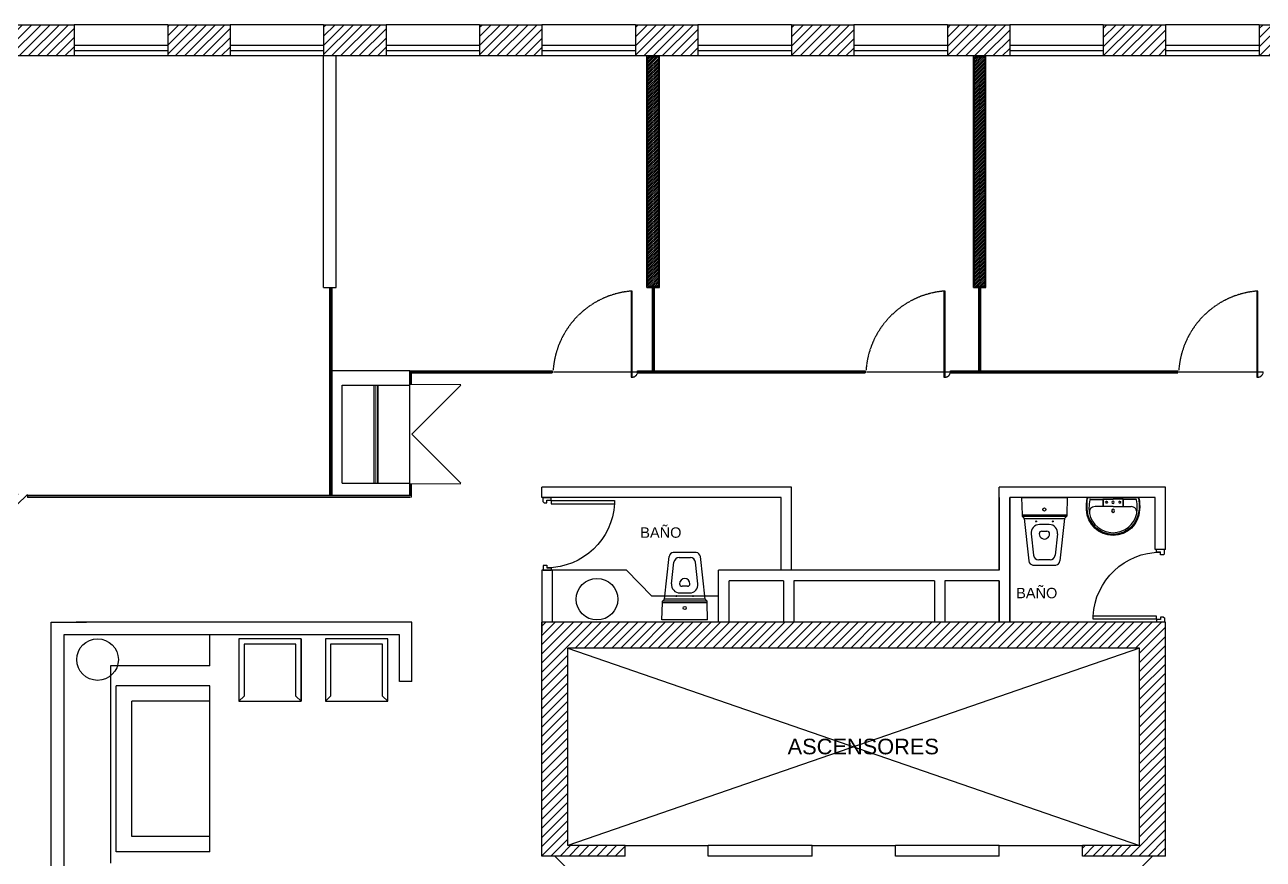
# Model space of a CAD drawing. Header units: millimetres. Extents: x 69942 to 103169, y 109869 to 150283.
# Drawn here: x 82975 to 94889, y 122786 to 130817 of the extents above; entities that cross this region are included whole.
import ezdxf

# ---------------------------------------------------------------- set-up
doc = ezdxf.new("R2010")
doc.units = ezdxf.units.MM
doc.header["$MEASUREMENT"] = 0
for name, pattern in [('ACAD_ISO02W100', [15, 12, -3]), ('DASHED', [19.05, 12.7, -6.35]), ('RAYITAS', [0.375, 0.25, -0.125])]:
    doc.linetypes.add(name, pattern=pattern)
for name, color, linetype in [('0.1', 255, 'Continuous'), ('AUX_2', 253, 'Continuous'), ('CONSTRUCCION 2', 10, 'Continuous'), ('FMZ-0.4', 5, 'Continuous'), ('FMZ-0.6', 7, 'Continuous'), ('FMZ-CRISTAL', 4, 'Continuous'), ('FMZ-PROYECCIONES', 50, 'DASHED'), ('FMZ-TEXTO', 3, 'Continuous'), ('Layer4', 30, 'Continuous'), ('Mobiliario', 7, 'Continuous'), ('muro divi', 2, 'Continuous'), ('puerta', 6, 'Continuous'), ('vent', 8, 'Continuous')]:
    doc.layers.add(name, color=color, linetype=linetype)
doc.layers.add('008', color=8, linetype='Continuous', lineweight=9)
doc.layers.add('FMZ-MOBILIARIO', color=7, linetype='Continuous', true_color=0x46434a)
doc.styles.add('ARIAL', font='arial.ttf')
doc.styles.add('FMZ 100', font='arial.ttf', dxfattribs={"height": 16})
pattern_1 = [(45, (-680707.704, -994088.684), (-44.1941738, 44.1941738), [])]

# ---------------------------------------------------------------- blocks, each defined once
blk = doc.blocks.new('Wc-05')
at = {"layer": 'FMZ-MOBILIARIO'}
for p, q in [((0, -220), (0, 220)), ((0, 220), (165, 215)), ((165, 215), (180, 215)), ((165, -215), (165, 215)), ((180, 215), (200, 195)), ((180, -215), (180, 215)), ((200, 195), (610, 150)), ((200, -195), (200, 195)), ((349, 126), (555, 104)), ((260, 47), (260, -47)), ((324, -25), (324, 25)), ((600, 54), (600, -54)), ((650, -110), (650, 110)), ((349, -126), (555, -104)), ((0, -220), (165, -215)), ((165, -215), (180, -215)), ((180, -215), (200, -195)), ((200, -195), (610, -150))]:
    blk.add_line(p, q, dxfattribs=at)
for centre, radius in [((115, 0), 15), ((230, 80), 5), ((230, -80), 5)]:
    blk.add_circle(centre, radius, dxfattribs=at)
for centre, radius, start, end in [((340, 47), 80, 83.7365, 180), ((605, 105), 45.2, 6.2635, 83.7365), ((349, 25), 25, 90, 180), ((349, 0), 50, 270, 90), ((550, 54), 50, 360, 83.7365), ((340, -47), 80, 180, 276.2635), ((349, -25), 25, 180, 270), ((550, -54), 50, 276.2635, 0), ((605, -105), 45.2, 276.2635, 353.7365)]:
    blk.add_arc(centre, radius, start, end, dxfattribs=at)
blk = doc.blocks.new('Lo-03')
for p, q in [((-219, 18), (-99, 18)), ((0, 86), (-174, 86)), ((-98, 23), (-98, 81)), ((-94, 23), (-94, 81)), ((-94, 15), (0, 15)), ((0, 86), (174, 86)), ((94, 15), (0, 15)), ((94, 23), (94, 81)), ((98, 23), (98, 81)), ((219, 18), (99, 18))]:
    blk.add_line(p, q)
blk.add_lwpolyline([(0, 365, -0.403187), (255, 119, -0.04955), (249, 5, -0.368901), (242, 0), (0, 0), (-242, 0, -0.368901), (-249, 5, -0.04955), (-255, 119, -0.403187)], format="xyb", close=True)
at = {"linetype": 'RAYITAS'}
for centre in [(-64, 45), (64, 45)]:
    blk.add_circle(centre, 9.6, dxfattribs=at)
for centre, radius, start, end in [((0, 98), 253, 90, 177.2004), ((0, 106), 232, 90, 168.5475), ((0, 98), 253, 2.7996, 90), ((0, 106), 232, 11.4525, 90), ((0, 106), 232, 168.5475, 181.4932), ((-174, 141), 54.4, 168.5475, 270), ((0, 128), 14.7, 90, 270), ((0, 128), 14.7, 270, 90), ((174, 141), 54.4, 270, 11.4525), ((0, 106), 232, 358.5068, 11.4525), ((322, 83), 576, 177.2682, 187.7272), ((280, 106), 512, 180.7263, 189.303), ((-219, 24), 6.4, 189.303, 270), ((-99, 15), 2.56, 36.8699, 90), ((-94, 19), 3.84, 216.8699, 270), ((0, 45), 11.2, 90, 270), ((0, 45), 11.2, 270, 90), ((94, 19), 3.84, 270, 323.1301), ((99, 15), 2.56, 90, 143.1301), ((219, 24), 6.4, 270, 350.697), ((-280, 106), 512, 350.697, 359.2737), ((-322, 83), 576, 352.2728, 2.7318)]:
    blk.add_arc(centre, radius, start, end)
blk = doc.blocks.new('P-070')
at = {"layer": 'FMZ-MOBILIARIO'}
for p, q in [((641, 38), (641, 648)), ((671, 648), (641, 648)), ((671, 38), (671, 648)), ((25, 38), (0, 38)), ((0, -38), (0, 38)), ((25, -2), (25, 38)), ((671, 38), (641, 38)), ((675, 38), (700, 38)), ((675, -2), (675, 38)), ((700, -38), (700, 38)), ((42, -38), (0, -38)), ((50, -2), (25, -2)), ((50, -30), (42, -38)), ((50, -30), (50, -2)), ((650, -2), (675, -2)), ((650, -30), (650, -2)), ((650, -30), (658, -38)), ((658, -38), (700, -38))]:
    blk.add_line(p, q, dxfattribs=at)
blk.add_arc((677, -3), 652, 93.0965, 179.945, dxfattribs=at)
blk = doc.blocks.new('A$C7D086A00')
at = {"layer": 'FMZ-CRISTAL'}
for p, q in [((-80, 80), (-80, -10)), ((-80, 80), (0, 0)), ((-82, -10), (-92, 0))]:
    blk.add_line(p, q, dxfattribs=at)
blk.add_lwpolyline([(-82, 80), (-80, 80), (-80, -10), (-82, -10)], close=True, dxfattribs=at)
blk.add_circle((-81, 0), 1, dxfattribs=at)
blk = doc.blocks.new('A$C22EA419C')
at = {"layer": 'FMZ-CRISTAL'}
for p, q in [((0, 0), (68, -68)), ((-12, -70), (-2, -80)), ((-4, -69), (0, -69)), ((-2, -71), (-2, -67))]:
    blk.add_line(p, q, dxfattribs=at)
blk.add_lwpolyline([(-12, -70), (68, -70), (68, -68), (-12, -68)], close=True, dxfattribs=at)
blk.add_circle((-2, -69), 1, dxfattribs=at)

msp = doc.modelspace()

# ---------------------------------------------------------------- hatches: boundary and pattern name
at = {"layer": 'CONSTRUCCION 2', "true_color": 0xff0a0a}
h = msp.add_hatch(dxfattribs=at)
h.set_pattern_fill('ANSI31', color=1, scale=100)
h.set_pattern_definition([(45, (-588356.172, -988362.3), (-8.83883476, 8.83883476), [])])
h.paths.add_polyline_path([(89070.1, 128299), (88970.1, 128299), (88970.1, 130507), (89070.1, 130507)])
h = msp.add_hatch(dxfattribs=at)
h.set_pattern_fill('ANSI31', color=1, scale=100)
h.set_pattern_definition([(45, (-585216.195, -988362.3), (-8.83883476, 8.83883476), [])])
h.paths.add_polyline_path([(92210.1, 128299), (92110.1, 128299), (92110.1, 130507), (92210.1, 130507)])
at = {"layer": 'Mobiliario', "linetype": 'Continuous'}
h = msp.add_hatch(dxfattribs=at)
h.set_pattern_fill('ANSI31', color=8, scale=500)
h.set_pattern_definition(pattern_1)
h.paths.add_polyline_path([(80180.1, 129518.5), (82250.1, 129518.5), (82250.1, 130516.9), (83450.1, 130516.9), (83450.1, 130816.9), (81950.1, 130816.9), (81950.1, 129818.5), (79880.1, 129818.5), (79880.1, 128818.5), (77130.1, 128818.5), (77130.1, 127518.5), (77430.1, 127518.5), (77430.1, 128118.5), (77830.1, 128118.5), (77830.1, 128518.5), (80180.1, 128518.5)])
h.paths.add_polyline_path([(77430.1, 126618.5), (77130.1, 126618.5), (77130.1, 125968.5), (77430.1, 125968.5)])
h.paths.add_polyline_path([(77430.1, 125068.5), (77130.1, 125068.5), (77130.1, 124418.5), (77430.1, 124418.5)])
h.paths.add_polyline_path([(77430.1, 123518.5), (77130.1, 123518.5), (77130.1, 122868.5), (77430.1, 122868.5)])
h.paths.add_polyline_path([(77430.1, 121968.5), (77130.1, 121968.5), (77130.1, 121318.5), (77430.1, 121318.5)])
h.paths.add_polyline_path([(77430.1, 120418.5), (77130.1, 120418.5), (77130.1, 119768.5), (77430.1, 119768.5)])
h.paths.add_polyline_path([(77430.1, 118868.5), (77130.1, 118868.5), (77130.1, 118218.5), (77430.1, 118218.5)])
h.paths.add_polyline_path([(77430.1, 117318.5), (77130.1, 117318.5), (77130.1, 116668.5), (77430.1, 116668.5)])
h.paths.add_polyline_path([(77430.1, 115768.5), (77130.1, 115768.5), (77130.1, 114568.5), (77430.1, 114568.5)])
h.paths.add_polyline_path([(77430.1, 113668.5), (77130.1, 113668.5), (77130.1, 113018.5), (77430.1, 113018.5)])
h.paths.add_polyline_path([(77430.1, 112118.5), (77130.1, 112118.5), (77130.1, 110479.2), (78950.1, 110479.2), (78950.1, 110779.2), (77430.1, 110779.2)])
h.paths.add_polyline_path([(80500.1, 110779.2), (79850.1, 110779.2), (79850.1, 110479.2), (80500.1, 110479.2)])
h.paths.add_polyline_path([(82050.1, 110779.2), (81400.1, 110779.2), (81400.1, 110479.2), (82050.1, 110479.2)])
h.paths.add_polyline_path([(83600.1, 110779.2), (82950.1, 110779.2), (82950.1, 110479.2), (83600.1, 110479.2)])
h.paths.add_polyline_path([(85150.1, 110779.2), (84500.1, 110779.2), (84500.1, 110479.2), (85150.1, 110479.2)])
h.paths.add_polyline_path([(86700.1, 110779.2), (86050.1, 110779.2), (86050.1, 110479.2), (86700.1, 110479.2)])
h.paths.add_polyline_path([(88250.1, 110779.2), (87600.1, 110779.2), (87600.1, 110479.2), (88250.1, 110479.2)])
h.paths.add_polyline_path([(89800.1, 110779.2), (89150.1, 110779.2), (89150.1, 110479.2), (89800.1, 110479.2)])
h.paths.add_polyline_path([(91350.1, 110779.2), (90700.1, 110779.2), (90700.1, 110479.2), (91350.1, 110479.2)])
h.paths.add_polyline_path([(92900.1, 110779.2), (92250.1, 110779.2), (92250.1, 110479.2), (92900.1, 110479.2)])
h.paths.add_polyline_path([(94450.1, 110779.2), (93800.1, 110779.2), (93800.1, 110479.2), (94450.1, 110479.2)])
h.paths.add_polyline_path([(96000.1, 110779.2), (95350.1, 110779.2), (95350.1, 110479.2), (96000.1, 110479.2)])
h.paths.add_polyline_path([(97550.1, 110779.2), (96900.1, 110779.2), (96900.1, 110479.2), (97550.1, 110479.2)])
h.paths.add_polyline_path([(100550.1, 112316.9), (101550.1, 112316.9), (101550.1, 114516.9), (102700.1, 114516.9), (102700.1, 115536.9), (102400.1, 115536.9), (102400.1, 114816.9), (102000.1, 114816.9), (101250.1, 114816.9), (101250.1, 112616.9), (100250.1, 112616.9), (100250.1, 110779.2), (98450.1, 110779.2), (98450.1, 110479.2), (100550.1, 110479.2)])
h = msp.add_hatch(dxfattribs=at)
h.set_pattern_fill('ANSI31', color=8, scale=500)
h.set_pattern_definition(pattern_1)
h.paths.add_polyline_path([(80180.1, 129518.5), (82250.1, 129518.5), (82250.1, 130516.9), (83450.1, 130516.9), (83450.1, 130816.9), (81950.1, 130816.9), (81950.1, 129818.5), (79880.1, 129818.5), (79880.1, 128818.5), (77130.1, 128818.5), (77130.1, 127518.5), (77430.1, 127518.5), (77430.1, 128118.5), (77830.1, 128118.5), (77830.1, 128518.5), (80180.1, 128518.5)])
h.paths.add_polyline_path([(77430.1, 126618.5), (77130.1, 126618.5), (77130.1, 125968.5), (77430.1, 125968.5)])
h.paths.add_polyline_path([(77430.1, 125068.5), (77130.1, 125068.5), (77130.1, 124418.5), (77430.1, 124418.5)])
h.paths.add_polyline_path([(77430.1, 123518.5), (77130.1, 123518.5), (77130.1, 122868.5), (77430.1, 122868.5)])
h.paths.add_polyline_path([(77430.1, 121968.5), (77130.1, 121968.5), (77130.1, 121318.5), (77430.1, 121318.5)])
h.paths.add_polyline_path([(77430.1, 120418.5), (77130.1, 120418.5), (77130.1, 119768.5), (77430.1, 119768.5)])
h.paths.add_polyline_path([(77430.1, 118868.5), (77130.1, 118868.5), (77130.1, 118218.5), (77430.1, 118218.5)])
h.paths.add_polyline_path([(77430.1, 117318.5), (77130.1, 117318.5), (77130.1, 116668.5), (77430.1, 116668.5)])
h.paths.add_polyline_path([(77430.1, 115768.5), (77130.1, 115768.5), (77130.1, 114568.5), (77430.1, 114568.5)])
h.paths.add_polyline_path([(77430.1, 113668.5), (77130.1, 113668.5), (77130.1, 113018.5), (77430.1, 113018.5)])
h.paths.add_polyline_path([(77430.1, 112118.5), (77130.1, 112118.5), (77130.1, 110479.2), (78950.1, 110479.2), (78950.1, 110779.2), (77430.1, 110779.2)])
h.paths.add_polyline_path([(80500.1, 110779.2), (79850.1, 110779.2), (79850.1, 110479.2), (80500.1, 110479.2)])
h.paths.add_polyline_path([(82050.1, 110779.2), (81400.1, 110779.2), (81400.1, 110479.2), (82050.1, 110479.2)])
h.paths.add_polyline_path([(83600.1, 110779.2), (82950.1, 110779.2), (82950.1, 110479.2), (83600.1, 110479.2)])
h.paths.add_polyline_path([(85150.1, 110779.2), (84500.1, 110779.2), (84500.1, 110479.2), (85150.1, 110479.2)])
h.paths.add_polyline_path([(86700.1, 110779.2), (86050.1, 110779.2), (86050.1, 110479.2), (86700.1, 110479.2)])
h.paths.add_polyline_path([(88250.1, 110779.2), (87600.1, 110779.2), (87600.1, 110479.2), (88250.1, 110479.2)])
h.paths.add_polyline_path([(89800.1, 110779.2), (89150.1, 110779.2), (89150.1, 110479.2), (89800.1, 110479.2)])
h.paths.add_polyline_path([(91350.1, 110779.2), (90700.1, 110779.2), (90700.1, 110479.2), (91350.1, 110479.2)])
h.paths.add_polyline_path([(92900.1, 110779.2), (92250.1, 110779.2), (92250.1, 110479.2), (92900.1, 110479.2)])
h.paths.add_polyline_path([(94450.1, 110779.2), (93800.1, 110779.2), (93800.1, 110479.2), (94450.1, 110479.2)])
h.paths.add_polyline_path([(96000.1, 110779.2), (95350.1, 110779.2), (95350.1, 110479.2), (96000.1, 110479.2)])
h.paths.add_polyline_path([(97550.1, 110779.2), (96900.1, 110779.2), (96900.1, 110479.2), (97550.1, 110479.2)])
h.paths.add_polyline_path([(100550.1, 112316.9), (101550.1, 112316.9), (101550.1, 114516.9), (102700.1, 114516.9), (102700.1, 115536.9), (102400.1, 115536.9), (102400.1, 114816.9), (102000.1, 114816.9), (101250.1, 114816.9), (101250.1, 112616.9), (100250.1, 112616.9), (100250.1, 110779.2), (98450.1, 110779.2), (98450.1, 110479.2), (100550.1, 110479.2)])
h = msp.add_hatch(dxfattribs=at)
h.set_pattern_fill('ANSI31', color=8, scale=500)
h.set_pattern_definition(pattern_1)
h.paths.add_polyline_path([(84950.1, 130816.9), (84350.1, 130816.9), (84350.1, 130516.9), (84950.1, 130516.9)])
h.paths.add_polyline_path([(86450.1, 130816.9), (85850.1, 130816.9), (85850.1, 130516.9), (86450.1, 130516.9)])
h.paths.add_polyline_path([(87950.1, 130816.9), (87350.1, 130816.9), (87350.1, 130516.9), (87950.1, 130516.9)])
h.paths.add_polyline_path([(89450.1, 130816.9), (88850.1, 130816.9), (88850.1, 130516.9), (89450.1, 130516.9)])
h.paths.add_polyline_path([(90950.1, 130816.9), (90350.1, 130816.9), (90350.1, 130516.9), (90950.1, 130516.9)])
h.paths.add_polyline_path([(92450.1, 130816.9), (91850.1, 130816.9), (91850.1, 130516.9), (92450.1, 130516.9)])
h.paths.add_polyline_path([(93950.1, 130816.9), (93350.1, 130816.9), (93350.1, 130516.9), (93950.1, 130516.9)])
h.paths.add_polyline_path([(95450.1, 130816.9), (94850.1, 130816.9), (94850.1, 130516.9), (95450.1, 130516.9)])
h.paths.add_polyline_path([(96950.1, 130816.9), (96350.1, 130816.9), (96350.1, 130516.9), (96950.1, 130516.9)])
h.paths.add_polyline_path([(98450.1, 130816.9), (97850.1, 130816.9), (97850.1, 130516.9), (98450.1, 130516.9)])
h.paths.add_polyline_path([(99950.1, 130816.9), (99350.1, 130816.9), (99350.1, 130516.9), (99950.1, 130516.9)])
h.paths.add_polyline_path([(102700.1, 130816.9), (100850.1, 130816.9), (100850.1, 130516.9), (102400.1, 130516.9), (102400.1, 129016.9), (102700.1, 129016.9)])
h.paths.add_polyline_path([(102700.1, 128116.9), (102400.1, 128116.9), (102400.1, 127416.9), (102700.1, 127416.9)])
h.paths.add_polyline_path([(102700.1, 126516.9), (102400.1, 126516.9), (102400.1, 125816.9), (102700.1, 125816.9)])
h.paths.add_polyline_path([(102700.1, 124916.9), (102400.1, 124916.9), (102400.1, 124216.9), (102700.1, 124216.9)])
h.paths.add_polyline_path([(102700.1, 123316.9), (102400.1, 123316.9), (102400.1, 122616.9), (102700.1, 122616.9)])
h.paths.add_polyline_path([(102700.1, 121716.9), (102400.1, 121716.9), (102400.1, 121016.9), (102700.1, 121016.9)])
h.paths.add_polyline_path([(102700.1, 120116.9), (102400.1, 120116.9), (102400.1, 119526.9), (102700.1, 119526.9)])
h.paths.add_polyline_path([(102700.1, 118636.9), (102400.1, 118636.9), (102400.1, 117976.9), (102700.1, 117976.9)])
h.paths.add_polyline_path([(102700.1, 117086.9), (102400.1, 117086.9), (102400.1, 116426.9), (102700.1, 116426.9)])
h = msp.add_hatch(dxfattribs=at)
h.set_pattern_fill('ANSI31', color=8, scale=500)
h.set_pattern_definition(pattern_1)
h.paths.add_polyline_path([(84950.1, 130816.9), (84350.1, 130816.9), (84350.1, 130516.9), (84950.1, 130516.9)])
h.paths.add_polyline_path([(86450.1, 130816.9), (85850.1, 130816.9), (85850.1, 130516.9), (86450.1, 130516.9)])
h.paths.add_polyline_path([(87950.1, 130816.9), (87350.1, 130816.9), (87350.1, 130516.9), (87950.1, 130516.9)])
h.paths.add_polyline_path([(89450.1, 130816.9), (88850.1, 130816.9), (88850.1, 130516.9), (89450.1, 130516.9)])
h.paths.add_polyline_path([(90950.1, 130816.9), (90350.1, 130816.9), (90350.1, 130516.9), (90950.1, 130516.9)])
h.paths.add_polyline_path([(92450.1, 130816.9), (91850.1, 130816.9), (91850.1, 130516.9), (92450.1, 130516.9)])
h.paths.add_polyline_path([(93950.1, 130816.9), (93350.1, 130816.9), (93350.1, 130516.9), (93950.1, 130516.9)])
h.paths.add_polyline_path([(95450.1, 130816.9), (94850.1, 130816.9), (94850.1, 130516.9), (95450.1, 130516.9)])
h.paths.add_polyline_path([(96950.1, 130816.9), (96350.1, 130816.9), (96350.1, 130516.9), (96950.1, 130516.9)])
h.paths.add_polyline_path([(98450.1, 130816.9), (97850.1, 130816.9), (97850.1, 130516.9), (98450.1, 130516.9)])
h.paths.add_polyline_path([(99950.1, 130816.9), (99350.1, 130816.9), (99350.1, 130516.9), (99950.1, 130516.9)])
h.paths.add_polyline_path([(102700.1, 130816.9), (100850.1, 130816.9), (100850.1, 130516.9), (102400.1, 130516.9), (102400.1, 129016.9), (102700.1, 129016.9)])
h.paths.add_polyline_path([(102700.1, 128116.9), (102400.1, 128116.9), (102400.1, 127416.9), (102700.1, 127416.9)])
h.paths.add_polyline_path([(102700.1, 126516.9), (102400.1, 126516.9), (102400.1, 125816.9), (102700.1, 125816.9)])
h.paths.add_polyline_path([(102700.1, 124916.9), (102400.1, 124916.9), (102400.1, 124216.9), (102700.1, 124216.9)])
h.paths.add_polyline_path([(102700.1, 123316.9), (102400.1, 123316.9), (102400.1, 122616.9), (102700.1, 122616.9)])
h.paths.add_polyline_path([(102700.1, 121716.9), (102400.1, 121716.9), (102400.1, 121016.9), (102700.1, 121016.9)])
h.paths.add_polyline_path([(102700.1, 120116.9), (102400.1, 120116.9), (102400.1, 119526.9), (102700.1, 119526.9)])
h.paths.add_polyline_path([(102700.1, 118636.9), (102400.1, 118636.9), (102400.1, 117976.9), (102700.1, 117976.9)])
h.paths.add_polyline_path([(102700.1, 117086.9), (102400.1, 117086.9), (102400.1, 116426.9), (102700.1, 116426.9)])
h = msp.add_hatch(dxfattribs=at)
h.set_pattern_fill('ANSI31', color=8, scale=500)
h.set_pattern_definition(pattern_1)
h.paths.add_polyline_path([(88200.1, 124816.9), (93700.1, 124816.9), (93700.1, 122916.9), (93150.1, 122916.9), (93150.1, 122816.9), (93950.1, 122816.9), (93950.1, 125066.9), (87950.1, 125066.9), (87950.1, 124966.9), (87950.1, 122816.9), (88750.1, 122816.9), (88750.1, 122916.9), (88200.1, 122916.9)])
h.paths.add_polyline_path([(93700.1, 115116.9), (93950.1, 115116.9), (93950.1, 120866.9), (90550.1, 120866.9), (90550.1, 120616.9), (93700.1, 120616.9), (93700.1, 116616.9), (89650.1, 116616.9), (89650.1, 120866.9), (88900.1, 120866.9), (88900.1, 120616.9), (89400.1, 120616.9), (89400.1, 116616.9), (88200.1, 116616.9), (88200.1, 120866.9), (87950.1, 120866.9), (87950.1, 116366.9), (93700.1, 116366.9)])
h.paths.add_polyline_path([(93950.1, 115116.9), (93700.1, 115116.9), (93700.1, 114616.9), (93950.1, 114616.9)])

# ---------------------------------------------------------------- linework, layer by layer
at = {"layer": '0.1'}
msp.add_line((83000.1, 126286.9), (83000.1, 126266.9), dxfattribs=at)
msp.add_line((83000.1, 126286.9), (83000.1, 126266.9), dxfattribs=at)
at = {"layer": '008'}
for p, q in [((85912.6, 128286.9), (85912.6, 126286.9)), ((85912.6, 128286.9), (85912.6, 126286.9)), ((85922.6, 128286.9), (85922.6, 126286.9)), ((85922.6, 128286.9), (85922.6, 126286.9)), ((86685.1, 127466.9), (86685.1, 127361.9)), ((86685.1, 127466.9), (86685.1, 127361.9)), ((86695.1, 127466.9), (86695.1, 127361.9)), ((86695.1, 127466.9), (86695.1, 127361.9)), ((86333.8, 127346.9), (86333.8, 126406.9)), ((86333.8, 127346.9), (86333.8, 126406.9)), ((86337.8, 127346.9), (86337.8, 126406.9)), ((86337.8, 127346.9), (86337.8, 126406.9)), ((86353.8, 127346.9), (86353.8, 126406.9)), ((86353.8, 127346.9), (86353.8, 126406.9)), ((86369.8, 127346.9), (86369.8, 126406.9)), ((86369.8, 127346.9), (86369.8, 126406.9)), ((86373.8, 127346.9), (86373.8, 126406.9)), ((86373.8, 127346.9), (86373.8, 126406.9)), ((87170.1, 127354.4), (86680.1, 127354.4)), ((87170.1, 127354.4), (86680.1, 127354.4)), ((87170.1, 127346.9), (86700.1, 126876.9)), ((87170.1, 127346.9), (86700.1, 126876.9)), ((87170.1, 126406.9), (86700.1, 126876.9)), ((87170.1, 126406.9), (86700.1, 126876.9)), ((87170.1, 126399.4), (86680.1, 126399.4)), ((87170.1, 126399.4), (86680.1, 126399.4)), ((86685.1, 126391.9), (86685.1, 126281.9)), ((86685.1, 126391.9), (86685.1, 126281.9)), ((86695.1, 126391.9), (86695.1, 126271.9)), ((86695.1, 126391.9), (86695.1, 126271.9)), ((86685.1, 126281.9), (83000.1, 126281.9)), ((86685.1, 126281.9), (83000.1, 126281.9)), ((86695.1, 126271.9), (83000.1, 126271.9)), ((86695.1, 126271.9), (83000.1, 126271.9))]:
    msp.add_line(p, q, dxfattribs=at)
at = {"layer": 'AUX_2'}
for p, q in [((88200.1, 124816.9), (93700.1, 122916.9)), ((93700.1, 124816.9), (88200.1, 122916.9)), ((88200.1, 124816.9), (93700.1, 122916.9)), ((93700.1, 124816.9), (88200.1, 122916.9)), ((90550.1, 122916.9), (91350.1, 122916.9)), ((90550.1, 122916.9), (91350.1, 122916.9))]:
    msp.add_line(p, q, dxfattribs=at)
at = {"layer": 'CONSTRUCCION 2', "color": 1, "true_color": 0xff0a0a}
for p, q in [((88960.1, 128286.9), (88960.1, 130516.9)), ((88960.1, 128286.9), (88960.1, 130516.9)), ((89080.1, 128286.9), (89080.1, 130516.9)), ((92100.1, 128286.9), (92100.1, 130516.9)), ((92100.1, 128286.9), (92100.1, 130516.9)), ((92220.1, 128286.9), (92220.1, 130516.9)), ((88960.1, 128286.9), (89080.1, 128286.9)), ((89010.1, 128286.9), (89010.1, 127486.9)), ((89015.1, 128286.9), (89015.1, 127486.9)), ((89025.1, 128286.9), (89025.1, 127486.9)), ((89030.1, 128286.9), (89030.1, 127486.9)), ((92100.1, 128286.9), (92220.1, 128286.9)), ((92150.1, 128286.9), (92150.1, 127486.9)), ((92155.1, 128286.9), (92155.1, 127486.9)), ((92165.1, 128286.9), (92165.1, 127486.9)), ((92170.1, 128286.9), (92170.1, 127486.9)), ((86680.1, 127486.9), (88050.1, 127486.9)), ((86680.1, 127481.9), (88050.1, 127481.9)), ((88050.1, 127486.9), (88050.1, 127466.9)), ((88870.1, 127486.9), (89001.7, 127486.9)), ((88870.1, 127466.9), (88870.1, 127486.9)), ((88870.1, 127481.9), (89001.7, 127481.9)), ((89001.7, 127486.9), (91058.8, 127486.9)), ((89001.7, 127486.9), (89001.7, 127466.9)), ((89001.7, 127481.9), (91058.8, 127481.9)), ((91058.8, 127486.9), (91058.8, 127466.9)), ((91880.1, 127486.9), (92330.1, 127486.9)), ((91880.1, 127466.9), (91880.1, 127486.9)), ((91880.1, 127481.9), (92330.1, 127481.9)), ((92011.7, 127486.9), (94068.8, 127486.9)), ((92011.7, 127481.9), (94068.8, 127481.9)), ((93150.1, 127486.9), (93150.1, 127466.9)), ((94068.8, 127486.9), (94068.8, 127466.9)), ((86680.1, 127471.9), (88050.1, 127471.9)), ((86680.1, 127466.9), (86680.1, 127466.9)), ((86680.1, 127466.9), (86680.1, 127466.9)), ((86680.1, 127466.9), (88050.1, 127466.9)), ((88870.1, 127471.9), (89001.7, 127471.9)), ((88870.1, 127466.9), (89001.7, 127466.9)), ((89001.7, 127471.9), (91058.8, 127471.9)), ((89001.7, 127466.9), (91058.8, 127466.9)), ((91880.1, 127471.9), (92330.1, 127471.9)), ((91880.1, 127466.9), (92330.1, 127466.9)), ((92011.7, 127471.9), (94068.8, 127471.9)), ((92011.7, 127466.9), (94068.8, 127466.9))]:
    msp.add_line(p, q, dxfattribs=at)
msp.add_lwpolyline([(89070.1, 128299), (88970.1, 128299), (88970.1, 130507), (89070.1, 130507)], close=True, dxfattribs=at)
at = {"layer": 'CONSTRUCCION 2'}
for points in [[(92210.1, 128299), (92110.1, 128299), (92110.1, 130507), (92210.1, 130507)], [(88819.3, 127426.1), (88819.3, 128253.5), (88807.2, 128253.5), (88807.2, 127426.1)], [(91829.3, 127426.1), (91829.3, 128253.5), (91817.2, 128253.5), (91817.2, 127426.1)], [(94838, 127426.1), (94838, 128253.5), (94825.9, 128253.5), (94825.9, 127426.1)]]:
    msp.add_lwpolyline(points, close=True, dxfattribs=at)
at = {"layer": 'CONSTRUCCION 2', "linetype": 'ACAD_ISO02W100'}
for points in [[(88062.3, 127476.9), (88870.1, 127476.9)], [(91072.3, 127476.9), (91880.1, 127476.9)], [(94081, 127476.9), (94888.8, 127476.9)]]:
    msp.add_lwpolyline(points, dxfattribs=at)
for centre, radius, start, end in [((88876.6, 127435.9), 820.5, 94.8521, 176.07201), ((91886.6, 127435.9), 820.5, 94.8521, 176.07201), ((94895.3, 127435.9), 820.5, 94.8521, 176.07201), ((88819.3, 127476.9), 50.8, 256.11346, 0), ((91829.3, 127476.9), 50.8, 256.11346, 0), ((94838, 127476.9), 50.8, 256.11346, 0)]:
    msp.add_arc(centre, radius, start, end, dxfattribs=at)
at = {"layer": 'FMZ-0.4'}
for p, q in [((85850.1, 128286.9), (85850.1, 130516.9)), ((85850.1, 128286.9), (85850.1, 130516.9)), ((85970.1, 128286.9), (85970.1, 130516.9)), ((85970.1, 128286.9), (85970.1, 130516.9)), ((85850.1, 128286.9), (85970.1, 128286.9)), ((85850.1, 128286.9), (85970.1, 128286.9)), ((86680.1, 127346.9), (86680.1, 127486.9)), ((85927.6, 126286.9), (85927.6, 127466.9)), ((86680.1, 127346.9), (86680.1, 127466.9)), ((86027.6, 127346.9), (86680.1, 127346.9)), ((86027.6, 126406.9), (86027.6, 127346.9)), ((86027.6, 127346.9), (86680.1, 127346.9)), ((86027.6, 126406.9), (86027.6, 127346.9)), ((86027.6, 126406.9), (86680.1, 126406.9)), ((86027.6, 126406.9), (86680.1, 126406.9)), ((86680.1, 126286.9), (86680.1, 126406.9)), ((86680.1, 126286.9), (86680.1, 126406.9)), ((85927.6, 126286.9), (86680.1, 126286.9)), ((85927.6, 126286.9), (86680.1, 126286.9)), ((90250.1, 126366.9), (87950.1, 126366.9)), ((87950.1, 126266.9), (87950.1, 126366.9)), ((90250.1, 126366.9), (87950.1, 126366.9)), ((87950.1, 126266.9), (87950.1, 126366.9)), ((90350.1, 126366.9), (90250.1, 126366.9)), ((90350.1, 126366.9), (90250.1, 126366.9)), ((90350.1, 125566.9), (90350.1, 126366.9)), ((90350.1, 125566.9), (90350.1, 126366.9)), ((90350.1, 125566.9), (90350.1, 126366.9)), ((90350.1, 125566.9), (90350.1, 126366.9)), ((93950.1, 126366.9), (92350.1, 126366.9)), ((92350.1, 125566.9), (92350.1, 126366.9)), ((93950.1, 126366.9), (92350.1, 126366.9)), ((92350.1, 125566.9), (92350.1, 126366.9)), ((93950.1, 125766.9), (93950.1, 126366.9)), ((93950.1, 125766.9), (93950.1, 126366.9)), ((90250.1, 126266.9), (87950.1, 126266.9)), ((90250.1, 126266.9), (87950.1, 126266.9)), ((90250.1, 125566.9), (90250.1, 126266.9)), ((90250.1, 125566.9), (90250.1, 126266.9)), ((92350.1, 126266.9), (92350.1, 125566.9)), ((92350.1, 126266.9), (92350.1, 125566.9)), ((92350.1, 126266.9), (92350.1, 125566.9)), ((92350.1, 126266.9), (92350.1, 125566.9)), ((92450.1, 126266.9), (92450.1, 125066.9)), ((92450.1, 126266.9), (92450.1, 125066.9)), ((93850.1, 126266.9), (92450.1, 126266.9)), ((92450.1, 125066.9), (92450.1, 126266.9)), ((92450.1, 126266.9), (92450.1, 125066.9)), ((92450.1, 126266.9), (92450.1, 125066.9)), ((93850.1, 126266.9), (92450.1, 126266.9)), ((92450.1, 125066.9), (92450.1, 126266.9)), ((93850.1, 126266.9), (93150.1, 126266.9)), ((93850.1, 126266.9), (93150.1, 126266.9)), ((93850.1, 125766.9), (93850.1, 126266.9)), ((93850.1, 125766.9), (93850.1, 126266.9)), ((93850.1, 125766.9), (93850.1, 126266.9)), ((93850.1, 125766.9), (93850.1, 126266.9)), ((93950.1, 125766.9), (93850.1, 125766.9)), ((93950.1, 125766.9), (93850.1, 125766.9)), ((88050.1, 125566.9), (87950.1, 125566.9)), ((87950.1, 125566.9), (87950.1, 124966.9)), ((88050.1, 125566.9), (87950.1, 125566.9)), ((87950.1, 125566.9), (87950.1, 124966.9)), ((88050.1, 125566.9), (88050.1, 125066.9)), ((88050.1, 125566.9), (88050.1, 125066.9)), ((89650.1, 125066.9), (89650.1, 125566.9)), ((92350.1, 125566.9), (89650.1, 125566.9)), ((89650.1, 125066.9), (89650.1, 125566.9)), ((89650.1, 125066.9), (89650.1, 125566.9)), ((92350.1, 125566.9), (89650.1, 125566.9)), ((89650.1, 125066.9), (89650.1, 125566.9)), ((89750.1, 125066.9), (89750.1, 125466.9)), ((90274.7, 125466.9), (89750.1, 125466.9)), ((89750.1, 125066.9), (89750.1, 125466.9)), ((90274.7, 125466.9), (89750.1, 125466.9)), ((89750.1, 125066.9), (89750.1, 125466.9)), ((90274.7, 125466.9), (89750.1, 125466.9)), ((89750.1, 125066.9), (89750.1, 125466.9)), ((90274.7, 125466.9), (89750.1, 125466.9)), ((90274.7, 125466.9), (90274.7, 125066.9)), ((90274.7, 125466.9), (90274.7, 125066.9)), ((90274.7, 125466.9), (90274.7, 125066.9)), ((90274.7, 125466.9), (90274.7, 125066.9)), ((90374.7, 125466.9), (90374.7, 125066.9)), ((91725.5, 125466.9), (90374.7, 125466.9)), ((90374.7, 125466.9), (90374.7, 125066.9)), ((91725.5, 125466.9), (90374.7, 125466.9)), ((90374.7, 125466.9), (90374.7, 125066.9)), ((91725.5, 125466.9), (90374.7, 125466.9)), ((90374.7, 125466.9), (90374.7, 125066.9)), ((91725.5, 125466.9), (90374.7, 125466.9)), ((92350.1, 125566.9), (90770.1, 125566.9)), ((92350.1, 125566.9), (90770.1, 125566.9)), ((91725.5, 125466.9), (91725.5, 125066.9)), ((91725.5, 125466.9), (91725.5, 125066.9)), ((91725.5, 125466.9), (91725.5, 125066.9)), ((91725.5, 125466.9), (91725.5, 125066.9)), ((92350.1, 125466.9), (91825.5, 125466.9)), ((91825.5, 125466.9), (91825.5, 125066.9)), ((92350.1, 125466.9), (91825.5, 125466.9)), ((91825.5, 125466.9), (91825.5, 125066.9)), ((92350.1, 125466.9), (91825.5, 125466.9)), ((91825.5, 125466.9), (91825.5, 125066.9)), ((92350.1, 125466.9), (91825.5, 125466.9)), ((91825.5, 125466.9), (91825.5, 125066.9)), ((92350.1, 125466.9), (92350.1, 125066.9)), ((92350.1, 125466.9), (92350.1, 125066.9)), ((92350.1, 125066.9), (92350.1, 125466.9)), ((92350.1, 125466.9), (92350.1, 125066.9)), ((92350.1, 125466.9), (92350.1, 125066.9)), ((92350.1, 125066.9), (92350.1, 125466.9)), ((83230.1, 125066.9), (83570.1, 125066.9)), ((83230.1, 119826.9), (83230.1, 125066.9)), ((83230.1, 125066.9), (83570.1, 125066.9)), ((83230.1, 119826.9), (83230.1, 125066.9)), ((86700.1, 125066.9), (83470.1, 125066.9)), ((86700.1, 125066.9), (83470.1, 125066.9)), ((86700.1, 124496.9), (86700.1, 125066.9)), ((86700.1, 124496.9), (86700.1, 125066.9)), ((86580.1, 124946.9), (83350.1, 124946.9)), ((86580.1, 124946.9), (83350.1, 124946.9)), ((86580.1, 124496.9), (86580.1, 124946.9)), ((86580.1, 124496.9), (86580.1, 124946.9)), ((86700.1, 124496.9), (86580.1, 124496.9)), ((86700.1, 124496.9), (86580.1, 124496.9))]:
    msp.add_line(p, q, dxfattribs=at)
msp.add_lwpolyline([(86680.1, 127486.9), (85927.6, 127486.9), (85927.6, 126286.9)], dxfattribs=at)
at = {"layer": 'FMZ-0.6'}
for p, q in [((81950.1, 130816.9), (83450.1, 130816.9)), ((81950.1, 130816.9), (83450.1, 130816.9)), ((83450.1, 130816.9), (83450.1, 130516.9)), ((83450.1, 130816.9), (83450.1, 130516.9)), ((84350.1, 130816.9), (84950.1, 130816.9)), ((84350.1, 130816.9), (84350.1, 130516.9)), ((84350.1, 130816.9), (84950.1, 130816.9)), ((84350.1, 130816.9), (84350.1, 130516.9)), ((84950.1, 130816.9), (84950.1, 130516.9)), ((84950.1, 130816.9), (84950.1, 130516.9)), ((85850.1, 130816.9), (86450.1, 130816.9)), ((85850.1, 130816.9), (85850.1, 130516.9)), ((85850.1, 130816.9), (86450.1, 130816.9)), ((85850.1, 130816.9), (85850.1, 130516.9)), ((86450.1, 130816.9), (86450.1, 130516.9)), ((86450.1, 130816.9), (86450.1, 130516.9)), ((87350.1, 130816.9), (87950.1, 130816.9)), ((87350.1, 130816.9), (87350.1, 130516.9)), ((87350.1, 130816.9), (87950.1, 130816.9)), ((87350.1, 130816.9), (87350.1, 130516.9)), ((87950.1, 130816.9), (87950.1, 130516.9)), ((87950.1, 130816.9), (87950.1, 130516.9)), ((88850.1, 130816.9), (89450.1, 130816.9)), ((88850.1, 130816.9), (88850.1, 130516.9)), ((88850.1, 130816.9), (89450.1, 130816.9)), ((88850.1, 130816.9), (88850.1, 130516.9)), ((89450.1, 130816.9), (89450.1, 130516.9)), ((89450.1, 130816.9), (89450.1, 130516.9)), ((90350.1, 130816.9), (90950.1, 130816.9)), ((90350.1, 130816.9), (90350.1, 130516.9)), ((90350.1, 130816.9), (90950.1, 130816.9)), ((90350.1, 130816.9), (90350.1, 130516.9)), ((90950.1, 130816.9), (90950.1, 130516.9)), ((90950.1, 130816.9), (90950.1, 130516.9)), ((91850.1, 130816.9), (92450.1, 130816.9)), ((91850.1, 130816.9), (91850.1, 130516.9)), ((91850.1, 130816.9), (92450.1, 130816.9)), ((91850.1, 130816.9), (91850.1, 130516.9)), ((92450.1, 130816.9), (92450.1, 130516.9)), ((92450.1, 130816.9), (92450.1, 130516.9)), ((93350.1, 130816.9), (93950.1, 130816.9)), ((93350.1, 130816.9), (93350.1, 130516.9)), ((93350.1, 130816.9), (93950.1, 130816.9)), ((93350.1, 130816.9), (93350.1, 130516.9)), ((93950.1, 130816.9), (93950.1, 130516.9)), ((93950.1, 130816.9), (93950.1, 130516.9)), ((94850.1, 130816.9), (95450.1, 130816.9)), ((94850.1, 130816.9), (94850.1, 130516.9)), ((94850.1, 130816.9), (95450.1, 130816.9)), ((94850.1, 130816.9), (94850.1, 130516.9)), ((83450.1, 130516.9), (82250.1, 130516.9)), ((83450.1, 130516.9), (82250.1, 130516.9)), ((84950.1, 130516.9), (84350.1, 130516.9)), ((84950.1, 130516.9), (84350.1, 130516.9)), ((86450.1, 130516.9), (85850.1, 130516.9)), ((86450.1, 130516.9), (85850.1, 130516.9)), ((87950.1, 130516.9), (87350.1, 130516.9)), ((87950.1, 130516.9), (87350.1, 130516.9)), ((89450.1, 130516.9), (88850.1, 130516.9)), ((89450.1, 130516.9), (88850.1, 130516.9)), ((90950.1, 130516.9), (90350.1, 130516.9)), ((90950.1, 130516.9), (90350.1, 130516.9)), ((92450.1, 130516.9), (91850.1, 130516.9)), ((92450.1, 130516.9), (91850.1, 130516.9)), ((93950.1, 130516.9), (93350.1, 130516.9)), ((93950.1, 130516.9), (93350.1, 130516.9)), ((95450.1, 130516.9), (94850.1, 130516.9)), ((95450.1, 130516.9), (94850.1, 130516.9)), ((93950.1, 125066.9), (87950.1, 125066.9)), ((87950.1, 122816.9), (87950.1, 125066.9)), ((93950.1, 125066.9), (87950.1, 125066.9)), ((87950.1, 122816.9), (87950.1, 125066.9)), ((93950.1, 122816.9), (93950.1, 125066.9)), ((93950.1, 122816.9), (93950.1, 125066.9)), ((93700.1, 124816.9), (88200.1, 124816.9)), ((88200.1, 122916.9), (88200.1, 124816.9)), ((93700.1, 124816.9), (88200.1, 124816.9)), ((88200.1, 122916.9), (88200.1, 124816.9)), ((93700.1, 122916.9), (93700.1, 124816.9)), ((93700.1, 122916.9), (93700.1, 124816.9)), ((88750.1, 122916.9), (88200.1, 122916.9)), ((88750.1, 122916.9), (88200.1, 122916.9)), ((88750.1, 122916.9), (89550.1, 122916.9)), ((88750.1, 122816.9), (88750.1, 122916.9)), ((88750.1, 122916.9), (89550.1, 122916.9)), ((88750.1, 122816.9), (88750.1, 122916.9)), ((90550.1, 122916.9), (89550.1, 122916.9)), ((89550.1, 122816.9), (89550.1, 122916.9)), ((90550.1, 122916.9), (89550.1, 122916.9)), ((89550.1, 122816.9), (89550.1, 122916.9)), ((90550.1, 122816.9), (90550.1, 122916.9)), ((90550.1, 122816.9), (90550.1, 122916.9)), ((92350.1, 122916.9), (91350.1, 122916.9)), ((91350.1, 122816.9), (91350.1, 122916.9)), ((92350.1, 122916.9), (91350.1, 122916.9)), ((91350.1, 122816.9), (91350.1, 122916.9)), ((92350.1, 122916.9), (93150.1, 122916.9)), ((92350.1, 122816.9), (92350.1, 122916.9)), ((92350.1, 122916.9), (93150.1, 122916.9)), ((92350.1, 122816.9), (92350.1, 122916.9)), ((93700.1, 122916.9), (93150.1, 122916.9)), ((93150.1, 122816.9), (93150.1, 122916.9)), ((93700.1, 122916.9), (93150.1, 122916.9)), ((93150.1, 122816.9), (93150.1, 122916.9)), ((88750.1, 122816.9), (87950.1, 122816.9)), ((88750.1, 122816.9), (87950.1, 122816.9)), ((90550.1, 122816.9), (89550.1, 122816.9)), ((90550.1, 122816.9), (89550.1, 122816.9)), ((92350.1, 122816.9), (91350.1, 122816.9)), ((92350.1, 122816.9), (91350.1, 122816.9)), ((93950.1, 122816.9), (93150.1, 122816.9)), ((93950.1, 122816.9), (93150.1, 122816.9))]:
    msp.add_line(p, q, dxfattribs=at)
at = {"layer": 'FMZ-CRISTAL'}
for p, q in [((85907.6, 128286.9), (85907.6, 126286.9)), ((85907.6, 128286.9), (85907.6, 126286.9)), ((85927.6, 128286.9), (85927.6, 126286.9)), ((85927.6, 128286.9), (85927.6, 126286.9)), ((86680.1, 126286.9), (83000.1, 126286.9)), ((86680.1, 126286.9), (83000.1, 126286.9)), ((86680.1, 126266.9), (83000.1, 126266.9)), ((86680.1, 126266.9), (83000.1, 126266.9))]:
    msp.add_line(p, q, dxfattribs=at)
at = {"layer": 'FMZ-MOBILIARIO'}
for p, q in [((88762.1, 125566.9), (87950.1, 125566.9)), ((88762.1, 125566.9), (87950.1, 125566.9)), ((88762.1, 125566.9), (89006.8, 125316.9)), ((88762.1, 125566.9), (89006.8, 125316.9)), ((89650.1, 125316.9), (89006.8, 125316.9)), ((89650.1, 125316.9), (89006.8, 125316.9))]:
    msp.add_line(p, q, dxfattribs=at)
msp.add_lwpolyline([(86680.1, 126406.9), (86680.1, 127346.9)], dxfattribs=at)
msp.add_lwpolyline([(86680.1, 126406.9), (86680.1, 127346.9)], dxfattribs=at)
msp.add_circle((88479.5, 125288.6), 200, dxfattribs=at)
msp.add_circle((88479.5, 125288.6), 200, dxfattribs=at)
at = {"layer": 'FMZ-PROYECCIONES', "color": 7, "linetype": 'Continuous'}
for p, q in [((83350.1, 124946.9), (83350.1, 119946.9)), ((83350.1, 124946.9), (83350.1, 119946.9)), ((84755.9, 124646.9), (84755.9, 124946.9)), ((84755.9, 124646.9), (84755.9, 124946.9)), ((85634.2, 124906.2), (85034.2, 124906.2)), ((85034.2, 124906.2), (85034.2, 124306.2)), ((85634.2, 124906.2), (85034.2, 124906.2)), ((85034.2, 124906.2), (85034.2, 124306.2)), ((85584.2, 124856.2), (85084.2, 124856.2)), ((85084.2, 124856.2), (85084.2, 124356.2)), ((85584.2, 124856.2), (85084.2, 124856.2)), ((85084.2, 124856.2), (85084.2, 124356.2)), ((85584.2, 124356.2), (85584.2, 124856.2)), ((85584.2, 124356.2), (85584.2, 124856.2)), ((85634.2, 124306.2), (85634.2, 124906.2)), ((85634.2, 124906.2), (85634.2, 124306.2)), ((85634.2, 124306.2), (85634.2, 124906.2)), ((85634.2, 124906.2), (85634.2, 124306.2)), ((86467.6, 124906.2), (85867.6, 124906.2)), ((85867.6, 124906.2), (85867.6, 124306.2)), ((86467.6, 124906.2), (85867.6, 124906.2)), ((85867.6, 124906.2), (85867.6, 124306.2)), ((86417.6, 124856.2), (85917.6, 124856.2)), ((85917.6, 124856.2), (85917.6, 124356.2)), ((86417.6, 124856.2), (85917.6, 124856.2)), ((85917.6, 124856.2), (85917.6, 124356.2)), ((86417.6, 124356.2), (86417.6, 124856.2)), ((86417.6, 124356.2), (86417.6, 124856.2)), ((86467.6, 124306.2), (86467.6, 124906.2)), ((86467.6, 124306.2), (86467.6, 124906.2)), ((84755.9, 124646.9), (83800.1, 124646.9)), ((83800.1, 124646.9), (83800.1, 122746.9)), ((84755.9, 124646.9), (83800.1, 124646.9)), ((83800.1, 124646.9), (83800.1, 122746.9)), ((83855.9, 122856.2), (83855.9, 124456.2)), ((84755.9, 124456.2), (83855.9, 124456.2)), ((83855.9, 122856.2), (83855.9, 124456.2)), ((84755.9, 124456.2), (83855.9, 124456.2)), ((84755.9, 122856.2), (84755.9, 124456.2)), ((84755.9, 122856.2), (84755.9, 124456.2)), ((84005.9, 123006.2), (84005.9, 124306.2)), ((84755.9, 124306.2), (84005.9, 124306.2)), ((84005.9, 123006.2), (84005.9, 124306.2)), ((84755.9, 124306.2), (84005.9, 124306.2)), ((85034.2, 124306.2), (85084.2, 124356.2)), ((85034.2, 124306.2), (85084.2, 124356.2)), ((85034.2, 124306.2), (85634.2, 124306.2)), ((85034.2, 124306.2), (85634.2, 124306.2)), ((85584.2, 124356.2), (85634.2, 124306.2)), ((85584.2, 124356.2), (85634.2, 124306.2)), ((85867.6, 124306.2), (85917.6, 124356.2)), ((85867.6, 124306.2), (85917.6, 124356.2)), ((85867.6, 124306.2), (86467.6, 124306.2)), ((85867.6, 124306.2), (86467.6, 124306.2)), ((86417.6, 124356.2), (86467.6, 124306.2)), ((86417.6, 124356.2), (86467.6, 124306.2)), ((84755.9, 123006.2), (84005.9, 123006.2)), ((84755.9, 123006.2), (84005.9, 123006.2)), ((84755.9, 122856.2), (83855.9, 122856.2)), ((84755.9, 122856.2), (83855.9, 122856.2))]:
    msp.add_line(p, q, dxfattribs=at)
msp.add_circle((83675.4, 124707.5), 200, dxfattribs=at)
msp.add_circle((83675.4, 124707.5), 200, dxfattribs=at)
at = {"layer": 'muro divi'}
msp.add_line((92450.1, 125066.9), (92450.1, 126266.9), dxfattribs=at)
msp.add_line((92450.1, 125066.9), (92450.1, 126266.9), dxfattribs=at)
at = {"layer": 'vent'}
for p, q in [((84350.1, 130816.9), (83450.1, 130816.9)), ((84350.1, 130816.9), (83450.1, 130816.9)), ((85850.1, 130816.9), (84950.1, 130816.9)), ((85850.1, 130816.9), (84950.1, 130816.9)), ((87350.1, 130816.9), (86450.1, 130816.9)), ((87350.1, 130816.9), (86450.1, 130816.9)), ((88850.1, 130816.9), (87950.1, 130816.9)), ((88850.1, 130816.9), (87950.1, 130816.9)), ((90350.1, 130816.9), (89450.1, 130816.9)), ((90350.1, 130816.9), (89450.1, 130816.9)), ((91850.1, 130816.9), (90950.1, 130816.9)), ((91850.1, 130816.9), (90950.1, 130816.9)), ((93350.1, 130816.9), (92450.1, 130816.9)), ((93350.1, 130816.9), (92450.1, 130816.9)), ((94850.1, 130816.9), (93950.1, 130816.9)), ((94850.1, 130816.9), (93950.1, 130816.9)), ((84350.1, 130616.9), (83450.1, 130616.9)), ((84350.1, 130616.9), (83450.1, 130616.9)), ((85850.1, 130616.9), (84950.1, 130616.9)), ((85850.1, 130616.9), (84950.1, 130616.9)), ((87350.1, 130616.9), (86450.1, 130616.9)), ((87350.1, 130616.9), (86450.1, 130616.9)), ((88850.1, 130616.9), (87950.1, 130616.9)), ((88850.1, 130616.9), (87950.1, 130616.9)), ((90350.1, 130616.9), (89450.1, 130616.9)), ((90350.1, 130616.9), (89450.1, 130616.9)), ((91850.1, 130616.9), (90950.1, 130616.9)), ((91850.1, 130616.9), (90950.1, 130616.9)), ((93350.1, 130616.9), (92450.1, 130616.9)), ((93350.1, 130616.9), (92450.1, 130616.9)), ((94850.1, 130616.9), (93950.1, 130616.9)), ((94850.1, 130616.9), (93950.1, 130616.9)), ((84350.1, 130566.9), (83450.1, 130566.9)), ((84350.1, 130566.9), (83450.1, 130566.9)), ((84350.1, 130516.9), (83450.1, 130516.9)), ((84350.1, 130516.9), (83450.1, 130516.9)), ((85850.1, 130566.9), (84950.1, 130566.9)), ((85850.1, 130566.9), (84950.1, 130566.9)), ((85850.1, 130516.9), (84950.1, 130516.9)), ((85850.1, 130516.9), (84950.1, 130516.9)), ((87350.1, 130566.9), (86450.1, 130566.9)), ((87350.1, 130566.9), (86450.1, 130566.9)), ((87350.1, 130516.9), (86450.1, 130516.9)), ((87350.1, 130516.9), (86450.1, 130516.9)), ((88850.1, 130566.9), (87950.1, 130566.9)), ((88850.1, 130566.9), (87950.1, 130566.9)), ((88850.1, 130516.9), (87950.1, 130516.9)), ((88850.1, 130516.9), (87950.1, 130516.9)), ((90350.1, 130566.9), (89450.1, 130566.9)), ((90350.1, 130566.9), (89450.1, 130566.9)), ((90350.1, 130516.9), (89450.1, 130516.9)), ((90350.1, 130516.9), (89450.1, 130516.9)), ((91850.1, 130566.9), (90950.1, 130566.9)), ((91850.1, 130566.9), (90950.1, 130566.9)), ((91850.1, 130516.9), (90950.1, 130516.9)), ((91850.1, 130516.9), (90950.1, 130516.9)), ((93350.1, 130566.9), (92450.1, 130566.9)), ((93350.1, 130566.9), (92450.1, 130566.9)), ((93350.1, 130516.9), (92450.1, 130516.9)), ((93350.1, 130516.9), (92450.1, 130516.9)), ((94850.1, 130566.9), (93950.1, 130566.9)), ((94850.1, 130566.9), (93950.1, 130566.9)), ((94850.1, 130516.9), (93950.1, 130516.9)), ((94850.1, 130516.9), (93950.1, 130516.9))]:
    msp.add_line(p, q, dxfattribs=at)

# ---------------------------------------------------------------- block references
at = {"layer": 'FMZ-CRISTAL'}
for name, p, xscale, yscale, zscale, rotation in [('A$C22EA419C', (82200.3, 126316.9), 10, 10, 10, 90), ('A$C22EA419C', (82200.3, 126316.9), 10, 10, 10, 90), ('A$C7D086A00', (88075.1, 121841.9), -10.59782608703244, 10.59782608703244, 10.59782608703244, 90), ('A$C7D086A00', (88075.1, 121841.9), -10.59782608703244, 10.59782608703244, 10.59782608703244, 90), ('A$C7D086A00', (93825.1, 121841.9), 10.59782608703244, 10.59782608703244, 10.59782608703244, 270), ('A$C7D086A00', (93825.1, 121841.9), 10.59782608703244, 10.59782608703244, 10.59782608703244, 270)]:
    msp.add_blockref(name, p, dxfattribs=dict(at, xscale=xscale, yscale=yscale, zscale=zscale, rotation=rotation))
at = {"layer": 'FMZ-MOBILIARIO'}
for name, p, rotation in [('Wc-05', (92783.6, 126266.9), 270), ('Wc-05', (92783.6, 126266.9), 270), ('Lo-03', (93444.6, 126266.9), 180), ('Lo-03', (93444.6, 126266.9), 180), ('Wc-05', (89324, 125088.9), 90), ('Wc-05', (89324, 125088.9), 90)]:
    msp.add_blockref(name, p, dxfattribs=dict(at, rotation=rotation))
at = {"layer": 'puerta', "xscale": -1}
for p, rotation in [((88000.1, 125566.9), 270), ((88000.1, 125566.9), 270), ((93900.1, 125766.9), 90), ((93900.1, 125766.9), 90)]:
    msp.add_blockref('P-070', p, dxfattribs=dict(at, rotation=rotation))

# ---------------------------------------------------------------- texts
at = {"layer": 'FMZ-TEXTO', "color": 3, "linetype": 'Continuous', "style": 'FMZ 100'}
for p in [(88896.2, 125880), (88896.2, 125880), (92512.2, 125297.8), (92512.2, 125297.8)]:
    msp.add_text('BAÑO', height=100, dxfattribs=at).set_placement(p)
at = {"layer": 'Layer4', "style": 'ARIAL'}
msp.add_text('ASCENSORES', height=150, dxfattribs=at).set_placement((90313.5, 123796))
at = {"layer": 'Layer4', "color": 7, "style": 'ARIAL'}
msp.add_text('ASCENSORES', height=150, dxfattribs=at).set_placement((90313.5, 123796))

doc.saveas('drawing.dxf')
